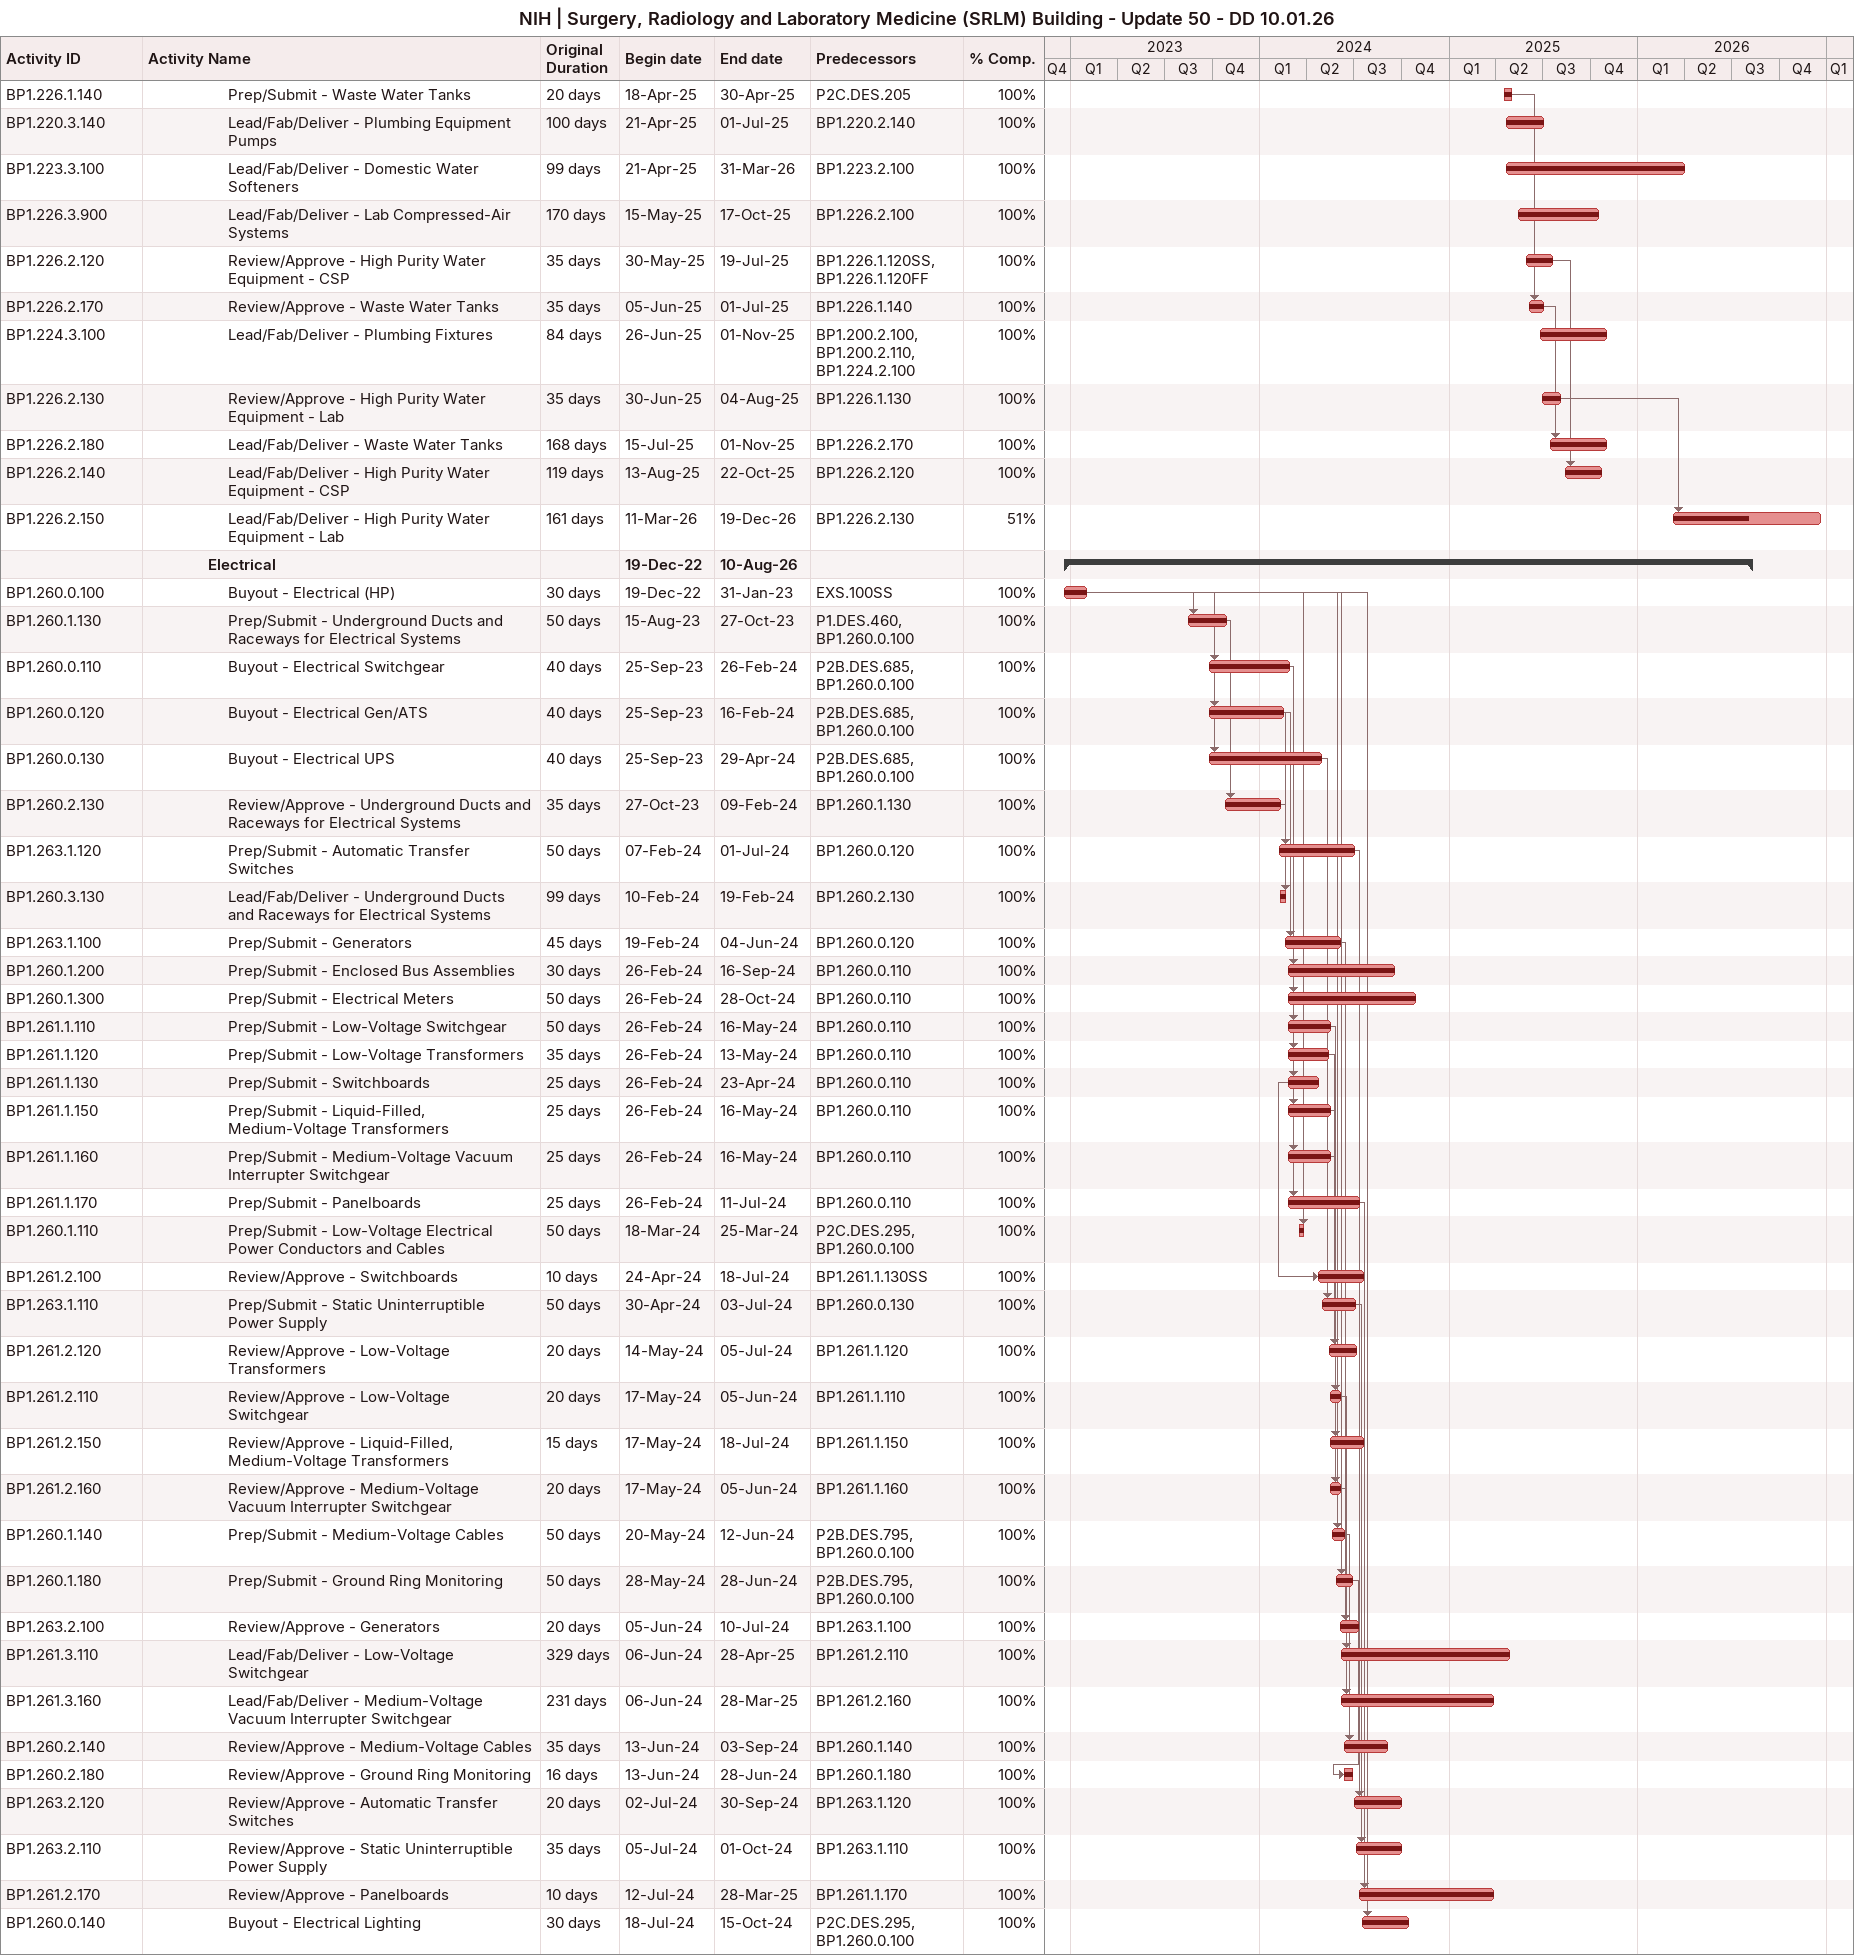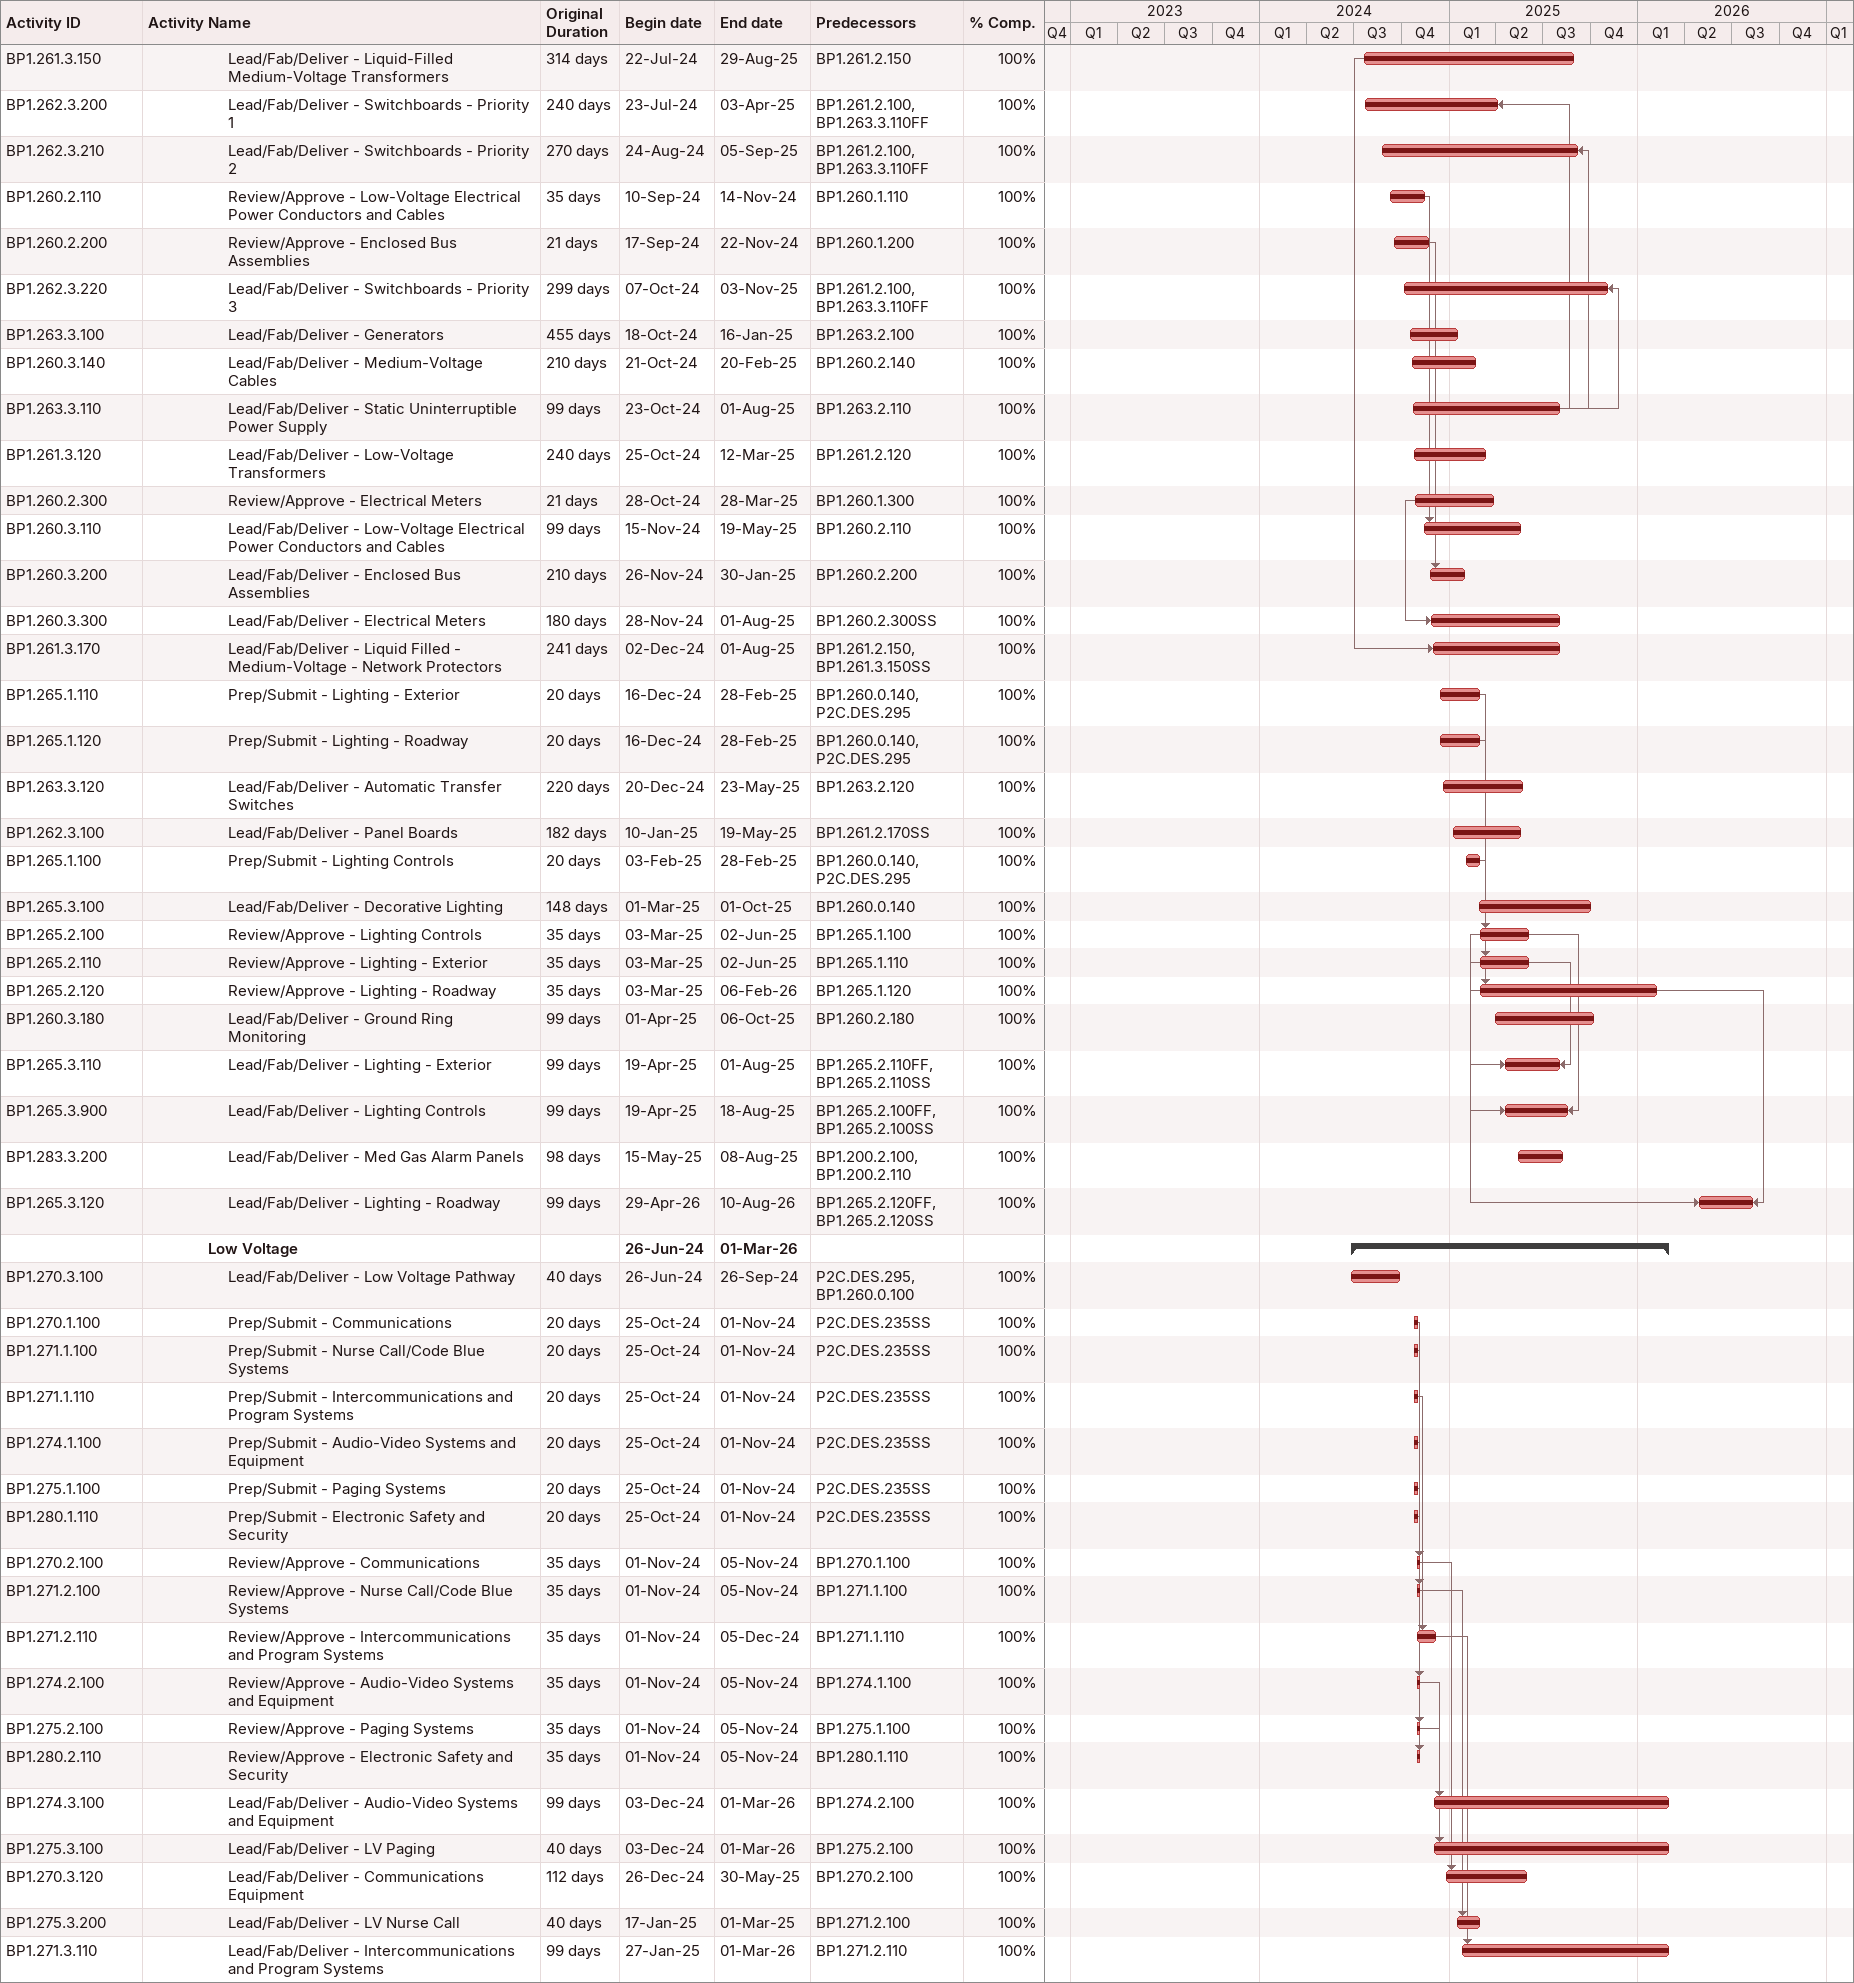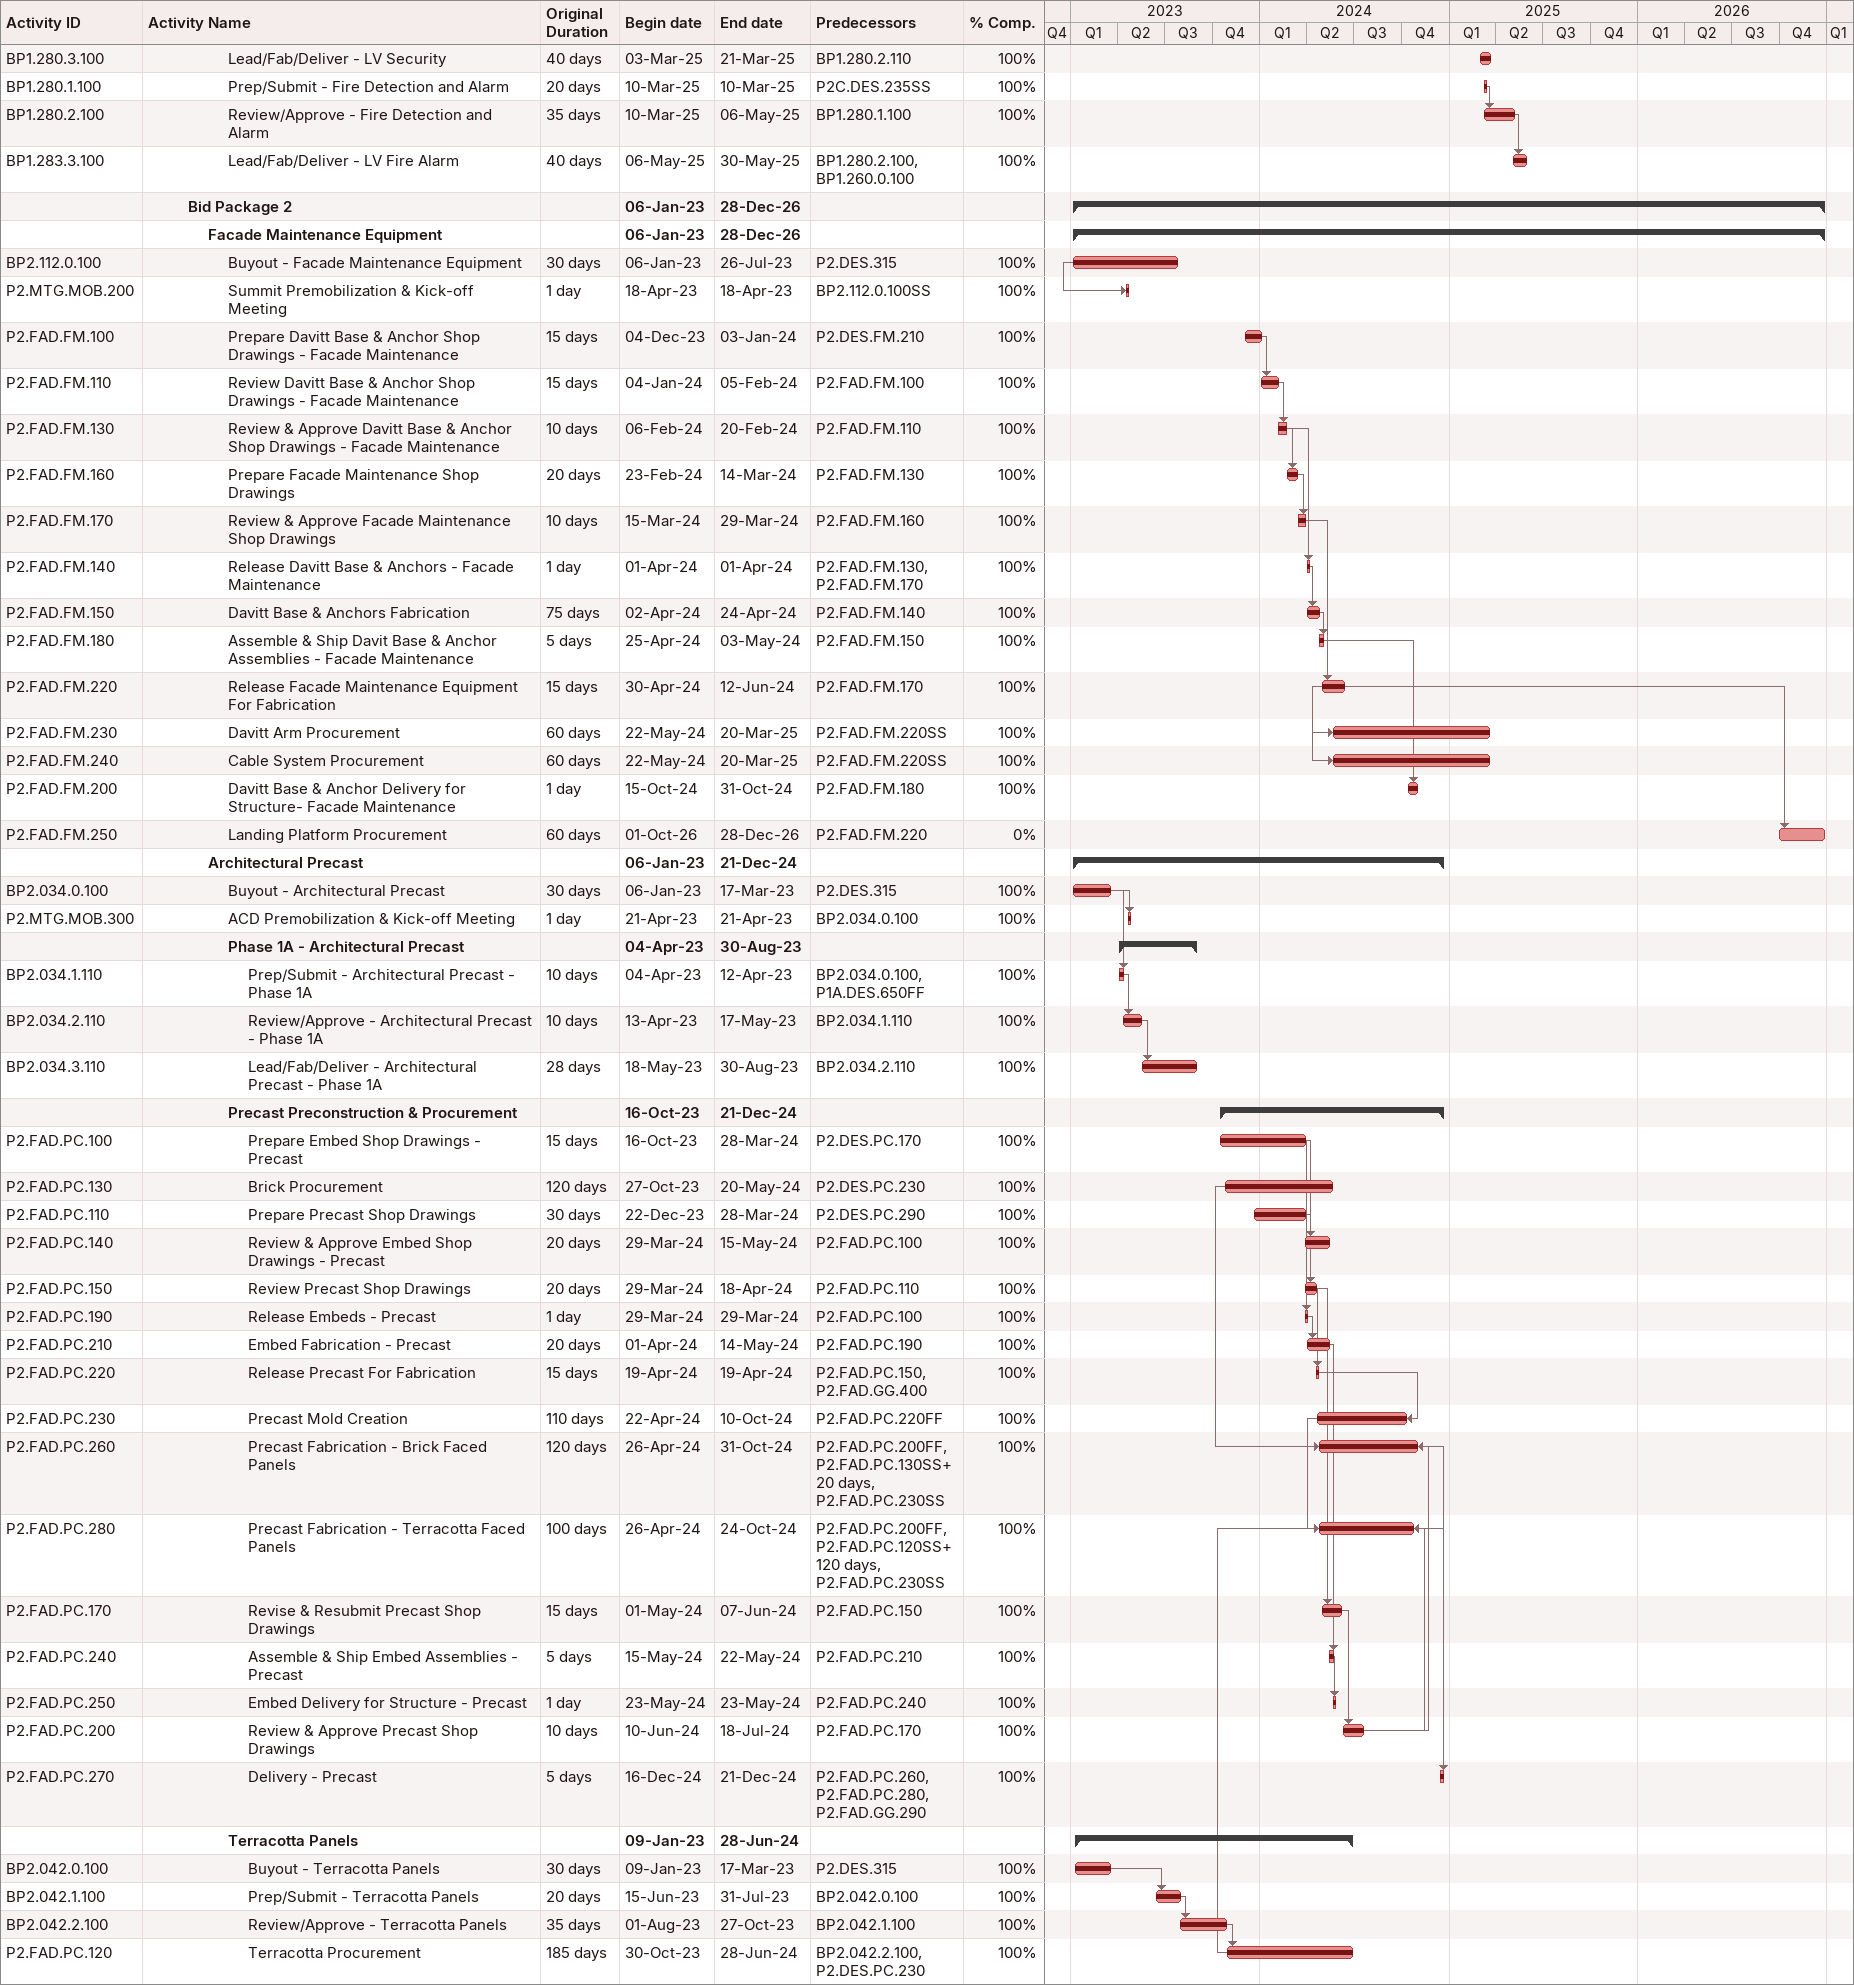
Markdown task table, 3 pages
NIH | Surgery, Radiology and Laboratory Medicine (SRLM) Building - Update 50 - DD 10.01.26

| ID | Level | Task | Original duration | Start | Finish | Predecessors | % complete |
|---|---|---|---|---|---|---|---|
| BP1.226.1.140 | 5 | Prep/Submit - Waste Water Tanks | 20d | 2025-04-18 | 2025-04-30 | P2C.DES.205 | 100 |
| BP1.220.3.140 | 5 | Lead/Fab/Deliver - Plumbing Equipment Pumps | 100d | 2025-04-21 | 2025-07-01 | BP1.220.2.140 | 100 |
| BP1.223.3.100 | 5 | Lead/Fab/Deliver - Domestic Water Softeners | 99d | 2025-04-21 | 2026-03-31 | BP1.223.2.100 | 100 |
| BP1.226.3.900 | 5 | Lead/Fab/Deliver - Lab Compressed-Air Systems | 170d | 2025-05-15 | 2025-10-17 | BP1.226.2.100 | 100 |
| BP1.226.2.120 | 5 | Review/Approve - High Purity Water Equipment - CSP | 35d | 2025-05-30 | 2025-07-19 | BP1.226.1.120SS, BP1.226.1.120FF | 100 |
| BP1.226.2.170 | 5 | Review/Approve - Waste Water Tanks | 35d | 2025-06-05 | 2025-07-01 | BP1.226.1.140 | 100 |
| BP1.224.3.100 | 5 | Lead/Fab/Deliver - Plumbing Fixtures | 84d | 2025-06-26 | 2025-11-01 | BP1.200.2.100, BP1.200.2.110, BP1.224.2.100 | 100 |
| BP1.226.2.130 | 5 | Review/Approve - High Purity Water Equipment - Lab | 35d | 2025-06-30 | 2025-08-04 | BP1.226.1.130 | 100 |
| BP1.226.2.180 | 5 | Lead/Fab/Deliver - Waste Water Tanks | 168d | 2025-07-15 | 2025-11-01 | BP1.226.2.170 | 100 |
| BP1.226.2.140 | 5 | Lead/Fab/Deliver - High Purity Water Equipment - CSP | 119d | 2025-08-13 | 2025-10-22 | BP1.226.2.120 | 100 |
| BP1.226.2.150 | 5 | Lead/Fab/Deliver - High Purity Water Equipment - Lab | 161d | 2026-03-11 | 2026-12-19 | BP1.226.2.130 | 51 |
|  | 4 | **Electrical** |  | 2022-12-19 | 2026-08-10 |  |  |
| BP1.260.0.100 | 5 | Buyout - Electrical (HP) | 30d | 2022-12-19 | 2023-01-31 | EXS.100SS | 100 |
| BP1.260.1.130 | 5 | Prep/Submit - Underground Ducts and Raceways for Electrical Systems | 50d | 2023-08-15 | 2023-10-27 | P1.DES.460, BP1.260.0.100 | 100 |
| BP1.260.0.110 | 5 | Buyout - Electrical Switchgear | 40d | 2023-09-25 | 2024-02-26 | P2B.DES.685, BP1.260.0.100 | 100 |
| BP1.260.0.120 | 5 | Buyout - Electrical Gen/ATS | 40d | 2023-09-25 | 2024-02-16 | P2B.DES.685, BP1.260.0.100 | 100 |
| BP1.260.0.130 | 5 | Buyout - Electrical UPS | 40d | 2023-09-25 | 2024-04-29 | P2B.DES.685, BP1.260.0.100 | 100 |
| BP1.260.2.130 | 5 | Review/Approve - Underground Ducts and Raceways for Electrical Systems | 35d | 2023-10-27 | 2024-02-09 | BP1.260.1.130 | 100 |
| BP1.263.1.120 | 5 | Prep/Submit - Automatic Transfer Switches | 50d | 2024-02-07 | 2024-07-01 | BP1.260.0.120 | 100 |
| BP1.260.3.130 | 5 | Lead/Fab/Deliver - Underground Ducts and Raceways for Electrical Systems | 99d | 2024-02-10 | 2024-02-19 | BP1.260.2.130 | 100 |
| BP1.263.1.100 | 5 | Prep/Submit - Generators | 45d | 2024-02-19 | 2024-06-04 | BP1.260.0.120 | 100 |
| BP1.260.1.200 | 5 | Prep/Submit - Enclosed Bus Assemblies | 30d | 2024-02-26 | 2024-09-16 | BP1.260.0.110 | 100 |
| BP1.260.1.300 | 5 | Prep/Submit - Electrical Meters | 50d | 2024-02-26 | 2024-10-28 | BP1.260.0.110 | 100 |
| BP1.261.1.110 | 5 | Prep/Submit - Low-Voltage Switchgear | 50d | 2024-02-26 | 2024-05-16 | BP1.260.0.110 | 100 |
| BP1.261.1.120 | 5 | Prep/Submit - Low-Voltage Transformers | 35d | 2024-02-26 | 2024-05-13 | BP1.260.0.110 | 100 |
| BP1.261.1.130 | 5 | Prep/Submit - Switchboards | 25d | 2024-02-26 | 2024-04-23 | BP1.260.0.110 | 100 |
| BP1.261.1.150 | 5 | Prep/Submit - Liquid-Filled, Medium-Voltage Transformers | 25d | 2024-02-26 | 2024-05-16 | BP1.260.0.110 | 100 |
| BP1.261.1.160 | 5 | Prep/Submit - Medium-Voltage Vacuum Interrupter Switchgear | 25d | 2024-02-26 | 2024-05-16 | BP1.260.0.110 | 100 |
| BP1.261.1.170 | 5 | Prep/Submit - Panelboards | 25d | 2024-02-26 | 2024-07-11 | BP1.260.0.110 | 100 |
| BP1.260.1.110 | 5 | Prep/Submit - Low-Voltage Electrical Power Conductors and Cables | 50d | 2024-03-18 | 2024-03-25 | P2C.DES.295, BP1.260.0.100 | 100 |
| BP1.261.2.100 | 5 | Review/Approve - Switchboards | 10d | 2024-04-24 | 2024-07-18 | BP1.261.1.130SS | 100 |
| BP1.263.1.110 | 5 | Prep/Submit - Static Uninterruptible Power Supply | 50d | 2024-04-30 | 2024-07-03 | BP1.260.0.130 | 100 |
| BP1.261.2.120 | 5 | Review/Approve - Low-Voltage Transformers | 20d | 2024-05-14 | 2024-07-05 | BP1.261.1.120 | 100 |
| BP1.261.2.110 | 5 | Review/Approve - Low-Voltage Switchgear | 20d | 2024-05-17 | 2024-06-05 | BP1.261.1.110 | 100 |
| BP1.261.2.150 | 5 | Review/Approve - Liquid-Filled, Medium-Voltage Transformers | 15d | 2024-05-17 | 2024-07-18 | BP1.261.1.150 | 100 |
| BP1.261.2.160 | 5 | Review/Approve - Medium-Voltage Vacuum Interrupter Switchgear | 20d | 2024-05-17 | 2024-06-05 | BP1.261.1.160 | 100 |
| BP1.260.1.140 | 5 | Prep/Submit - Medium-Voltage Cables | 50d | 2024-05-20 | 2024-06-12 | P2B.DES.795, BP1.260.0.100 | 100 |
| BP1.260.1.180 | 5 | Prep/Submit - Ground Ring Monitoring | 50d | 2024-05-28 | 2024-06-28 | P2B.DES.795, BP1.260.0.100 | 100 |
| BP1.263.2.100 | 5 | Review/Approve - Generators | 20d | 2024-06-05 | 2024-07-10 | BP1.263.1.100 | 100 |
| BP1.261.3.110 | 5 | Lead/Fab/Deliver - Low-Voltage Switchgear | 329d | 2024-06-06 | 2025-04-28 | BP1.261.2.110 | 100 |
| BP1.261.3.160 | 5 | Lead/Fab/Deliver - Medium-Voltage Vacuum Interrupter Switchgear | 231d | 2024-06-06 | 2025-03-28 | BP1.261.2.160 | 100 |
| BP1.260.2.140 | 5 | Review/Approve - Medium-Voltage Cables | 35d | 2024-06-13 | 2024-09-03 | BP1.260.1.140 | 100 |
| BP1.260.2.180 | 5 | Review/Approve - Ground Ring Monitoring | 16d | 2024-06-13 | 2024-06-28 | BP1.260.1.180 | 100 |
| BP1.263.2.120 | 5 | Review/Approve - Automatic Transfer Switches | 20d | 2024-07-02 | 2024-09-30 | BP1.263.1.120 | 100 |
| BP1.263.2.110 | 5 | Review/Approve - Static Uninterruptible Power Supply | 35d | 2024-07-05 | 2024-10-01 | BP1.263.1.110 | 100 |
| BP1.261.2.170 | 5 | Review/Approve - Panelboards | 10d | 2024-07-12 | 2025-03-28 | BP1.261.1.170 | 100 |
| BP1.260.0.140 | 5 | Buyout - Electrical Lighting | 30d | 2024-07-18 | 2024-10-15 | P2C.DES.295, BP1.260.0.100 | 100 |
| BP1.261.3.150 | 5 | Lead/Fab/Deliver - Liquid-Filled Medium-Voltage Transformers | 314d | 2024-07-22 | 2025-08-29 | BP1.261.2.150 | 100 |
| BP1.262.3.200 | 5 | Lead/Fab/Deliver - Switchboards - Priority 1 | 240d | 2024-07-23 | 2025-04-03 | BP1.261.2.100, BP1.263.3.110FF | 100 |
| BP1.262.3.210 | 5 | Lead/Fab/Deliver - Switchboards - Priority 2 | 270d | 2024-08-24 | 2025-09-05 | BP1.261.2.100, BP1.263.3.110FF | 100 |
| BP1.260.2.110 | 5 | Review/Approve - Low-Voltage Electrical Power Conductors and Cables | 35d | 2024-09-10 | 2024-11-14 | BP1.260.1.110 | 100 |
| BP1.260.2.200 | 5 | Review/Approve - Enclosed Bus Assemblies | 21d | 2024-09-17 | 2024-11-22 | BP1.260.1.200 | 100 |
| BP1.262.3.220 | 5 | Lead/Fab/Deliver - Switchboards - Priority 3 | 299d | 2024-10-07 | 2025-11-03 | BP1.261.2.100, BP1.263.3.110FF | 100 |
| BP1.263.3.100 | 5 | Lead/Fab/Deliver - Generators | 455d | 2024-10-18 | 2025-01-16 | BP1.263.2.100 | 100 |
| BP1.260.3.140 | 5 | Lead/Fab/Deliver - Medium-Voltage Cables | 210d | 2024-10-21 | 2025-02-20 | BP1.260.2.140 | 100 |
| BP1.263.3.110 | 5 | Lead/Fab/Deliver - Static Uninterruptible Power Supply | 99d | 2024-10-23 | 2025-08-01 | BP1.263.2.110 | 100 |
| BP1.261.3.120 | 5 | Lead/Fab/Deliver - Low-Voltage Transformers | 240d | 2024-10-25 | 2025-03-12 | BP1.261.2.120 | 100 |
| BP1.260.2.300 | 5 | Review/Approve - Electrical Meters | 21d | 2024-10-28 | 2025-03-28 | BP1.260.1.300 | 100 |
| BP1.260.3.110 | 5 | Lead/Fab/Deliver - Low-Voltage Electrical Power Conductors and Cables | 99d | 2024-11-15 | 2025-05-19 | BP1.260.2.110 | 100 |
| BP1.260.3.200 | 5 | Lead/Fab/Deliver - Enclosed Bus Assemblies | 210d | 2024-11-26 | 2025-01-30 | BP1.260.2.200 | 100 |
| BP1.260.3.300 | 5 | Lead/Fab/Deliver - Electrical Meters | 180d | 2024-11-28 | 2025-08-01 | BP1.260.2.300SS | 100 |
| BP1.261.3.170 | 5 | Lead/Fab/Deliver - Liquid Filled - Medium-Voltage - Network Protectors | 241d | 2024-12-02 | 2025-08-01 | BP1.261.2.150, BP1.261.3.150SS | 100 |
| BP1.265.1.110 | 5 | Prep/Submit - Lighting - Exterior | 20d | 2024-12-16 | 2025-02-28 | BP1.260.0.140, P2C.DES.295 | 100 |
| BP1.265.1.120 | 5 | Prep/Submit - Lighting - Roadway | 20d | 2024-12-16 | 2025-02-28 | BP1.260.0.140, P2C.DES.295 | 100 |
| BP1.263.3.120 | 5 | Lead/Fab/Deliver - Automatic Transfer Switches | 220d | 2024-12-20 | 2025-05-23 | BP1.263.2.120 | 100 |
| BP1.262.3.100 | 5 | Lead/Fab/Deliver - Panel Boards | 182d | 2025-01-10 | 2025-05-19 | BP1.261.2.170SS | 100 |
| BP1.265.1.100 | 5 | Prep/Submit - Lighting Controls | 20d | 2025-02-03 | 2025-02-28 | BP1.260.0.140, P2C.DES.295 | 100 |
| BP1.265.3.100 | 5 | Lead/Fab/Deliver - Decorative Lighting | 148d | 2025-03-01 | 2025-10-01 | BP1.260.0.140 | 100 |
| BP1.265.2.100 | 5 | Review/Approve - Lighting Controls | 35d | 2025-03-03 | 2025-06-02 | BP1.265.1.100 | 100 |
| BP1.265.2.110 | 5 | Review/Approve - Lighting - Exterior | 35d | 2025-03-03 | 2025-06-02 | BP1.265.1.110 | 100 |
| BP1.265.2.120 | 5 | Review/Approve - Lighting - Roadway | 35d | 2025-03-03 | 2026-02-06 | BP1.265.1.120 | 100 |
| BP1.260.3.180 | 5 | Lead/Fab/Deliver - Ground Ring Monitoring | 99d | 2025-04-01 | 2025-10-06 | BP1.260.2.180 | 100 |
| BP1.265.3.110 | 5 | Lead/Fab/Deliver - Lighting - Exterior | 99d | 2025-04-19 | 2025-08-01 | BP1.265.2.110FF, BP1.265.2.110SS | 100 |
| BP1.265.3.900 | 5 | Lead/Fab/Deliver - Lighting Controls | 99d | 2025-04-19 | 2025-08-18 | BP1.265.2.100FF, BP1.265.2.100SS | 100 |
| BP1.283.3.200 | 5 | Lead/Fab/Deliver - Med Gas Alarm Panels | 98d | 2025-05-15 | 2025-08-08 | BP1.200.2.100, BP1.200.2.110 | 100 |
| BP1.265.3.120 | 5 | Lead/Fab/Deliver - Lighting - Roadway | 99d | 2026-04-29 | 2026-08-10 | BP1.265.2.120FF, BP1.265.2.120SS | 100 |
|  | 4 | **Low Voltage** |  | 2024-06-26 | 2026-03-01 |  |  |
| BP1.270.3.100 | 5 | Lead/Fab/Deliver - Low Voltage Pathway | 40d | 2024-06-26 | 2024-09-26 | P2C.DES.295, BP1.260.0.100 | 100 |
| BP1.270.1.100 | 5 | Prep/Submit - Communications | 20d | 2024-10-25 | 2024-11-01 | P2C.DES.235SS | 100 |
| BP1.271.1.100 | 5 | Prep/Submit - Nurse Call/Code Blue Systems | 20d | 2024-10-25 | 2024-11-01 | P2C.DES.235SS | 100 |
| BP1.271.1.110 | 5 | Prep/Submit - Intercommunications and Program Systems | 20d | 2024-10-25 | 2024-11-01 | P2C.DES.235SS | 100 |
| BP1.274.1.100 | 5 | Prep/Submit - Audio-Video Systems and Equipment | 20d | 2024-10-25 | 2024-11-01 | P2C.DES.235SS | 100 |
| BP1.275.1.100 | 5 | Prep/Submit - Paging Systems | 20d | 2024-10-25 | 2024-11-01 | P2C.DES.235SS | 100 |
| BP1.280.1.110 | 5 | Prep/Submit - Electronic Safety and Security | 20d | 2024-10-25 | 2024-11-01 | P2C.DES.235SS | 100 |
| BP1.270.2.100 | 5 | Review/Approve - Communications | 35d | 2024-11-01 | 2024-11-05 | BP1.270.1.100 | 100 |
| BP1.271.2.100 | 5 | Review/Approve - Nurse Call/Code Blue Systems | 35d | 2024-11-01 | 2024-11-05 | BP1.271.1.100 | 100 |
| BP1.271.2.110 | 5 | Review/Approve - Intercommunications and Program Systems | 35d | 2024-11-01 | 2024-12-05 | BP1.271.1.110 | 100 |
| BP1.274.2.100 | 5 | Review/Approve - Audio-Video Systems and Equipment | 35d | 2024-11-01 | 2024-11-05 | BP1.274.1.100 | 100 |
| BP1.275.2.100 | 5 | Review/Approve - Paging Systems | 35d | 2024-11-01 | 2024-11-05 | BP1.275.1.100 | 100 |
| BP1.280.2.110 | 5 | Review/Approve - Electronic Safety and Security | 35d | 2024-11-01 | 2024-11-05 | BP1.280.1.110 | 100 |
| BP1.274.3.100 | 5 | Lead/Fab/Deliver - Audio-Video Systems and Equipment | 99d | 2024-12-03 | 2026-03-01 | BP1.274.2.100 | 100 |
| BP1.275.3.100 | 5 | Lead/Fab/Deliver - LV Paging | 40d | 2024-12-03 | 2026-03-01 | BP1.275.2.100 | 100 |
| BP1.270.3.120 | 5 | Lead/Fab/Deliver - Communications Equipment | 112d | 2024-12-26 | 2025-05-30 | BP1.270.2.100 | 100 |
| BP1.275.3.200 | 5 | Lead/Fab/Deliver - LV Nurse Call | 40d | 2025-01-17 | 2025-03-01 | BP1.271.2.100 | 100 |
| BP1.271.3.110 | 5 | Lead/Fab/Deliver - Intercommunications and Program Systems | 99d | 2025-01-27 | 2026-03-01 | BP1.271.2.110 | 100 |
| BP1.280.3.100 | 5 | Lead/Fab/Deliver - LV Security | 40d | 2025-03-03 | 2025-03-21 | BP1.280.2.110 | 100 |
| BP1.280.1.100 | 5 | Prep/Submit - Fire Detection and Alarm | 20d | 2025-03-10 | 2025-03-10 | P2C.DES.235SS | 100 |
| BP1.280.2.100 | 5 | Review/Approve - Fire Detection and Alarm | 35d | 2025-03-10 | 2025-05-06 | BP1.280.1.100 | 100 |
| BP1.283.3.100 | 5 | Lead/Fab/Deliver - LV Fire Alarm | 40d | 2025-05-06 | 2025-05-30 | BP1.280.2.100, BP1.260.0.100 | 100 |
|  | 3 | **Bid Package 2** |  | 2023-01-06 | 2026-12-28 |  |  |
|  | 4 | **Facade Maintenance Equipment** |  | 2023-01-06 | 2026-12-28 |  |  |
| BP2.112.0.100 | 5 | Buyout - Facade Maintenance Equipment | 30d | 2023-01-06 | 2023-07-26 | P2.DES.315 | 100 |
| P2.MTG.MOB.200 | 5 | Summit Premobilization & Kick-off Meeting | 1d | 2023-04-18 | 2023-04-18 | BP2.112.0.100SS | 100 |
| P2.FAD.FM.100 | 5 | Prepare Davitt Base & Anchor Shop Drawings - Facade Maintenance | 15d | 2023-12-04 | 2024-01-03 | P2.DES.FM.210 | 100 |
| P2.FAD.FM.110 | 5 | Review Davitt Base & Anchor Shop Drawings - Facade Maintenance | 15d | 2024-01-04 | 2024-02-05 | P2.FAD.FM.100 | 100 |
| P2.FAD.FM.130 | 5 | Review & Approve Davitt Base & Anchor Shop Drawings - Facade Maintenance | 10d | 2024-02-06 | 2024-02-20 | P2.FAD.FM.110 | 100 |
| P2.FAD.FM.160 | 5 | Prepare Facade Maintenance Shop Drawings | 20d | 2024-02-23 | 2024-03-14 | P2.FAD.FM.130 | 100 |
| P2.FAD.FM.170 | 5 | Review & Approve Facade Maintenance Shop Drawings | 10d | 2024-03-15 | 2024-03-29 | P2.FAD.FM.160 | 100 |
| P2.FAD.FM.140 | 5 | Release Davitt Base & Anchors - Facade Maintenance | 1d | 2024-04-01 | 2024-04-01 | P2.FAD.FM.130, P2.FAD.FM.170 | 100 |
| P2.FAD.FM.150 | 5 | Davitt Base & Anchors Fabrication | 75d | 2024-04-02 | 2024-04-24 | P2.FAD.FM.140 | 100 |
| P2.FAD.FM.180 | 5 | Assemble & Ship Davit Base & Anchor Assemblies - Facade Maintenance | 5d | 2024-04-25 | 2024-05-03 | P2.FAD.FM.150 | 100 |
| P2.FAD.FM.220 | 5 | Release Facade Maintenance Equipment For Fabrication | 15d | 2024-04-30 | 2024-06-12 | P2.FAD.FM.170 | 100 |
| P2.FAD.FM.230 | 5 | Davitt Arm Procurement | 60d | 2024-05-22 | 2025-03-20 | P2.FAD.FM.220SS | 100 |
| P2.FAD.FM.240 | 5 | Cable System Procurement | 60d | 2024-05-22 | 2025-03-20 | P2.FAD.FM.220SS | 100 |
| P2.FAD.FM.200 | 5 | Davitt Base & Anchor Delivery for Structure- Facade Maintenance | 1d | 2024-10-15 | 2024-10-31 | P2.FAD.FM.180 | 100 |
| P2.FAD.FM.250 | 5 | Landing Platform Procurement | 60d | 2026-10-01 | 2026-12-28 | P2.FAD.FM.220 | 0 |
|  | 4 | **Architectural Precast** |  | 2023-01-06 | 2024-12-21 |  |  |
| BP2.034.0.100 | 5 | Buyout - Architectural Precast | 30d | 2023-01-06 | 2023-03-17 | P2.DES.315 | 100 |
| P2.MTG.MOB.300 | 5 | ACD Premobilization & Kick-off Meeting | 1d | 2023-04-21 | 2023-04-21 | BP2.034.0.100 | 100 |
|  | 5 | **Phase 1A - Architectural Precast** |  | 2023-04-04 | 2023-08-30 |  |  |
| BP2.034.1.110 | 6 | Prep/Submit - Architectural Precast - Phase 1A | 10d | 2023-04-04 | 2023-04-12 | BP2.034.0.100, P1A.DES.650FF | 100 |
| BP2.034.2.110 | 6 | Review/Approve - Architectural Precast - Phase 1A | 10d | 2023-04-13 | 2023-05-17 | BP2.034.1.110 | 100 |
| BP2.034.3.110 | 6 | Lead/Fab/Deliver - Architectural Precast - Phase 1A | 28d | 2023-05-18 | 2023-08-30 | BP2.034.2.110 | 100 |
|  | 5 | **Precast Preconstruction & Procurement** |  | 2023-10-16 | 2024-12-21 |  |  |
| P2.FAD.PC.100 | 6 | Prepare Embed Shop Drawings - Precast | 15d | 2023-10-16 | 2024-03-28 | P2.DES.PC.170 | 100 |
| P2.FAD.PC.130 | 6 | Brick Procurement | 120d | 2023-10-27 | 2024-05-20 | P2.DES.PC.230 | 100 |
| P2.FAD.PC.110 | 6 | Prepare Precast Shop Drawings | 30d | 2023-12-22 | 2024-03-28 | P2.DES.PC.290 | 100 |
| P2.FAD.PC.140 | 6 | Review & Approve Embed Shop Drawings - Precast | 20d | 2024-03-29 | 2024-05-15 | P2.FAD.PC.100 | 100 |
| P2.FAD.PC.150 | 6 | Review Precast Shop Drawings | 20d | 2024-03-29 | 2024-04-18 | P2.FAD.PC.110 | 100 |
| P2.FAD.PC.190 | 6 | Release Embeds - Precast | 1d | 2024-03-29 | 2024-03-29 | P2.FAD.PC.100 | 100 |
| P2.FAD.PC.210 | 6 | Embed Fabrication - Precast | 20d | 2024-04-01 | 2024-05-14 | P2.FAD.PC.190 | 100 |
| P2.FAD.PC.220 | 6 | Release Precast For Fabrication | 15d | 2024-04-19 | 2024-04-19 | P2.FAD.PC.150, P2.FAD.GG.400 | 100 |
| P2.FAD.PC.230 | 6 | Precast Mold Creation | 110d | 2024-04-22 | 2024-10-10 | P2.FAD.PC.220FF | 100 |
| P2.FAD.PC.260 | 6 | Precast Fabrication - Brick Faced Panels | 120d | 2024-04-26 | 2024-10-31 | P2.FAD.PC.200FF, P2.FAD.PC.130SS+20d, P2.FAD.PC.230SS | 100 |
| P2.FAD.PC.280 | 6 | Precast Fabrication - Terracotta Faced Panels | 100d | 2024-04-26 | 2024-10-24 | P2.FAD.PC.200FF, P2.FAD.PC.120SS+120d, P2.FAD.PC.230SS | 100 |
| P2.FAD.PC.170 | 6 | Revise & Resubmit Precast Shop Drawings | 15d | 2024-05-01 | 2024-06-07 | P2.FAD.PC.150 | 100 |
| P2.FAD.PC.240 | 6 | Assemble & Ship Embed Assemblies - Precast | 5d | 2024-05-15 | 2024-05-22 | P2.FAD.PC.210 | 100 |
| P2.FAD.PC.250 | 6 | Embed Delivery for Structure - Precast | 1d | 2024-05-23 | 2024-05-23 | P2.FAD.PC.240 | 100 |
| P2.FAD.PC.200 | 6 | Review & Approve Precast Shop Drawings | 10d | 2024-06-10 | 2024-07-18 | P2.FAD.PC.170 | 100 |
| P2.FAD.PC.270 | 6 | Delivery - Precast | 5d | 2024-12-16 | 2024-12-21 | P2.FAD.PC.260, P2.FAD.PC.280, P2.FAD.GG.290 | 100 |
|  | 5 | **Terracotta Panels** |  | 2023-01-09 | 2024-06-28 |  |  |
| BP2.042.0.100 | 6 | Buyout - Terracotta Panels | 30d | 2023-01-09 | 2023-03-17 | P2.DES.315 | 100 |
| BP2.042.1.100 | 6 | Prep/Submit - Terracotta Panels | 20d | 2023-06-15 | 2023-07-31 | BP2.042.0.100 | 100 |
| BP2.042.2.100 | 6 | Review/Approve - Terracotta Panels | 35d | 2023-08-01 | 2023-10-27 | BP2.042.1.100 | 100 |
| P2.FAD.PC.120 | 6 | Terracotta Procurement | 185d | 2023-10-30 | 2024-06-28 | BP2.042.2.100, P2.DES.PC.230 | 100 |
